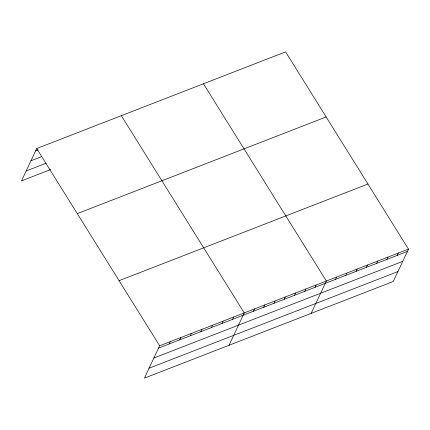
<?xml version="1.0" encoding="UTF-8"?>
<svg xmlns="http://www.w3.org/2000/svg" width="430" height="430" viewBox="0 0 430 430"><rect width="100%" height="100%" fill="white"/><g stroke="black" fill="none" stroke-linecap="round" stroke-linejoin="round"><path stroke-width="0.64" d="M408.5 249.12L159.643 345.774L144.416 378.126L393.278 281.473L408.5 249.12L285.584 51.874L36.722 148.527L21.5 180.879L50.74 169.522M169.124 343.995L170.221 341.667M179.702 339.883L180.793 337.561M190.275 335.776L191.371 333.449M200.853 331.67L201.95 329.342M211.431 327.563L212.522 325.236M222.004 323.451L223.1 321.129M232.582 319.345L233.678 317.017M229.029 345.263L244.256 312.911L121.335 115.665M253.426 311.25L254.517 308.923M263.692 307.262L264.783 304.94M273.953 303.279L275.05 300.952M284.219 299.291L285.316 296.963M294.486 295.302L295.582 292.975M304.752 291.314L305.848 288.992M315.018 287.331L316.109 285.004M311.153 313.368L326.375 281.016L203.46 83.769M335.545 279.355L336.642 277.027M345.811 275.367L346.908 273.045M356.078 271.384L357.174 269.056M366.344 267.396L367.44 265.068M376.61 263.407L377.701 261.08M386.876 259.419L387.967 257.092M397.143 255.431L398.234 253.109M35.631 150.855L38.12 149.887M30.965 160.761L41.543 156.654M26.165 170.973L46.069 163.239M77.287 213.619L326.144 116.965M119.078 280.683L367.935 184.029M158.546 348.101L407.404 251.448M153.886 358.007L402.743 261.354M149.081 368.22L397.938 271.567M36.722 148.527L159.643 345.774"/></g></svg>
